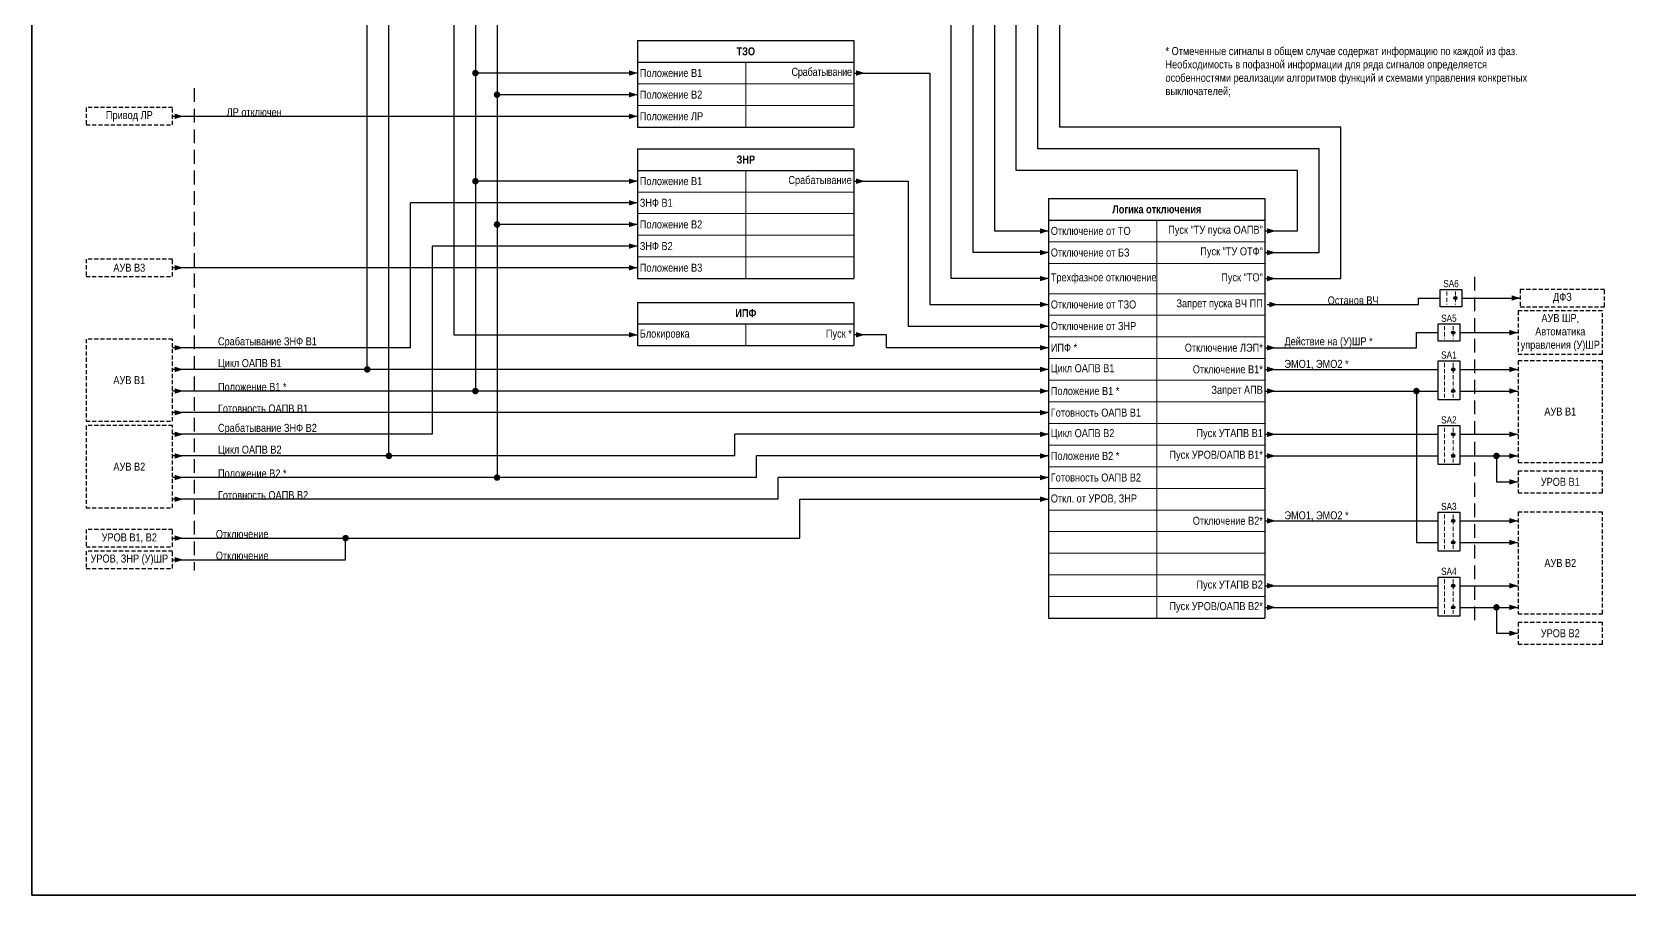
# Model space of a CAD drawing. Header units: millimetres. Extents: x -14593 to 14732, y -17400 to 5232.
# Drawn here: x 4995 to 5733, y -12950 to -12551 of the extents above; entities that cross this region are included whole.
import ezdxf
from ezdxf.enums import TextEntityAlignment as Align

# ---------------------------------------------------------------- set-up
doc = ezdxf.new("R2010")
doc.units = ezdxf.units.MM
doc.linetypes.add('штриховая2', pattern=[9.525, 6.35, -3.175])
for name, color, linetype, lineweight in [('Основная', 7, 'Continuous', 30), ('Отключение_включение', 1, 'Continuous', 30), ('Цепи внешние', 84, 'Continuous', 30), ('Цепи внутренние', 5, 'Continuous', 30), ('Штриховая', 7, 'штриховая2', 20)]:
    doc.layers.add(name, color=color, linetype=linetype, lineweight=lineweight)
doc.layers.add('Рамка', color=8, linetype='Continuous', lineweight=35, plot=False)
doc.styles.add('Narrow', font='ARIALN.TTF')
doc.styles.add('Табл дан', font='ARIALN.TTF')
doc.styles.add('Табл загол', font='ARIALNB.TTF')

# ---------------------------------------------------------------- blocks, each defined once
blk = doc.blocks.new('*T455')
at = {"layer": 'Основная', "color": 0, "linetype": 'ByBlock', "lineweight": -2, "transparency": 16777216}
for p, q in [((0, 0), (100, 0)), ((0, 0), (0, -10)), ((100, 0), (100, -10))]:
    blk.add_line(p, q, dxfattribs=at)
at = {"layer": 'Основная', "color": 0, "linetype": 'ByBlock', "lineweight": 30, "transparency": 16777216}
for p, q in [((0, -10), (100, -10)), ((0, -10), (0, -194)), ((100, -10), (100, -194)), ((0, -194), (100, -194))]:
    blk.add_line(p, q, dxfattribs=at)
at = {"layer": 'Основная', "color": 0, "linetype": 'ByBlock', "lineweight": 18, "transparency": 16777216}
for p, q in [((50, -10), (50, -194)), ((0, -20), (100, -20)), ((0, -30), (100, -30)), ((0, -44), (100, -44)), ((0, -54), (100, -54)), ((0, -64), (100, -64)), ((0, -74), (100, -74)), ((0, -84), (100, -84)), ((0, -94), (100, -94)), ((0, -104), (100, -104)), ((0, -114), (100, -114)), ((0, -124), (100, -124)), ((0, -134), (100, -134)), ((0, -144), (100, -144)), ((0, -154), (100, -154)), ((0, -164), (100, -164)), ((0, -174), (100, -174)), ((0, -184), (100, -184))]:
    blk.add_line(p, q, dxfattribs=at)
at = {"layer": 'Основная', "color": 0, "transparency": 16777216, "char_height": 3.7}
for s, insert, width, attachment_point, style in [('{\\C256;Логика отключения}', (50, -5), 97, 5, 'Табл загол'), ('Отключение от ТО', (1, -15), 48, 4, 'Табл дан'), ('Пуск "ТУ пуска ОАПВ"', (99, -15), 48, 6, 'Табл дан'), ('{\\C256;Отключение от БЗ}', (1, -25), 48, 4, 'Табл дан'), ('Пуск "ТУ ОТФ"', (99, -25), 48, 6, 'Табл дан'), ('Трехфазное отключение', (1, -37), 48, 4, 'Табл дан'), ('Пуск "ТО"', (99, -37), 48, 6, 'Табл дан'), ('Отключение от ТЗО', (1, -49), 48, 4, 'Табл дан'), ('Запрет пуска ВЧ ПП', (99, -49), 48, 6, 'Табл дан'), ('Отключение от ЗНР', (1, -59), 48, 4, 'Табл дан'), ('ИПФ *', (1, -69), 48, 4, 'Табл дан'), ('Отключение ЛЭП*', (99, -69), 48, 6, 'Табл дан'), ('\\A1;Цикл ОАПВ В1', (1, -79), 48, 4, 'Табл дан'), ('Отключение В1*', (99, -79), 48, 6, 'Табл дан'), ('\\A1;Положение В1 *', (1, -89), 48, 4, 'Табл дан'), ('Запрет АПВ', (99, -89), 48, 6, 'Табл дан'), ('Готовность ОАПВ{\\C256; В}1', (1, -99), 48, 4, 'Табл дан'), ('\\A1;Цикл ОАПВ В2', (1, -109), 48, 4, 'Табл дан'), ('Пуск УТАПВ В1', (99, -109), 48, 6, 'Табл дан'), ('\\A1;Положение В2 *', (1, -119), 48, 4, 'Табл дан'), ('Пуск УРОВ/ОАПВ В1*', (99, -119), 48, 6, 'Табл дан'), ('Готовность ОАПВ{\\C256; В}2', (1, -129), 48, 4, 'Табл дан'), ('Откл. от УРОВ, ЗНР', (1, -139), 48, 4, 'Табл дан'), ('Отключение В2*', (99, -149), 48, 6, 'Табл дан'), ('Пуск УТАПВ В2', (99, -179), 48, 6, 'Табл дан'), ('Пуск УРОВ/ОАПВ В2*', (99, -189), 48, 6, 'Табл дан')]:
    blk.add_mtext(s, dxfattribs=dict(at, insert=insert, width=width, attachment_point=attachment_point, style=style))
blk = doc.blocks.new('*T456')
at = {"layer": 'Основная', "color": 0, "linetype": 'ByBlock', "lineweight": -2, "transparency": 16777216}
for p, q in [((0, 0), (100, 0)), ((0, 0), (0, -10)), ((100, 0), (100, -10))]:
    blk.add_line(p, q, dxfattribs=at)
at = {"layer": 'Основная', "color": 0, "linetype": 'ByBlock', "lineweight": 30, "transparency": 16777216}
for p, q in [((0, -10), (100, -10)), ((0, -10), (0, -60)), ((100, -10), (100, -60)), ((0, -60), (100, -60))]:
    blk.add_line(p, q, dxfattribs=at)
at = {"layer": 'Основная', "color": 0, "linetype": 'ByBlock', "lineweight": 18, "transparency": 16777216}
for p, q in [((50, -10), (50, -60)), ((0, -20), (100, -20)), ((0, -30), (100, -30)), ((0, -40), (100, -40)), ((0, -50), (100, -50))]:
    blk.add_line(p, q, dxfattribs=at)
at = {"layer": 'Основная', "color": 0, "transparency": 16777216, "char_height": 3.7}
for s, insert, width, attachment_point, style in [('{\\C256;ЗНР}', (50, -5), 97, 5, 'Табл загол'), ('\\A1;Положение В1', (1, -15), 48, 4, 'Табл дан'), ('Срабатывание', (99, -15), 48, 6, 'Табл дан'), ('ЗНФ В1', (1, -25), 48, 4, 'Табл дан'), ('\\A1;Положение В2', (1, -35), 48, 4, 'Табл дан'), ('ЗНФ В2', (1, -45), 48, 4, 'Табл дан'), ('\\A1;Положение В3', (1, -55), 48, 4, 'Табл дан')]:
    blk.add_mtext(s, dxfattribs=dict(at, insert=insert, width=width, attachment_point=attachment_point, style=style))
blk = doc.blocks.new('*T457')
at = {"layer": 'Основная', "color": 0, "linetype": 'ByBlock', "lineweight": -2, "transparency": 16777216}
for p, q in [((0, 0), (100, 0)), ((0, 0), (0, -10)), ((100, 0), (100, -10))]:
    blk.add_line(p, q, dxfattribs=at)
at = {"layer": 'Основная', "color": 0, "linetype": 'ByBlock', "lineweight": 30, "transparency": 16777216}
for p, q in [((0, -10), (100, -10)), ((0, -10), (0, -20)), ((100, -10), (100, -20)), ((0, -20), (100, -20))]:
    blk.add_line(p, q, dxfattribs=at)
at = {"layer": 'Основная', "color": 0, "linetype": 'ByBlock', "lineweight": 18, "transparency": 16777216}
blk.add_line((50, -10), (50, -20), dxfattribs=at)
at = {"layer": 'Основная', "color": 0, "transparency": 16777216, "char_height": 3.7}
for s, insert, width, attachment_point, style in [('ИПФ', (50, -5), 97, 5, 'Табл загол'), ('Блокировка', (1, -15), 48, 4, 'Табл дан'), ('Пуск *', (99, -15), 48, 6, 'Табл дан')]:
    blk.add_mtext(s, dxfattribs=dict(at, insert=insert, width=width, attachment_point=attachment_point, style=style))
blk = doc.blocks.new('Point')
at = {"layer": 'Основная', "color": 0, "const_width": 1.5}
blk.add_lwpolyline([(-0.75, 0, 1), (0.75, 0, 1)], format="xyb", close=True, dxfattribs=at)
blk = doc.blocks.new('*T459')
at = {"layer": 'Основная', "color": 0, "linetype": 'ByBlock', "lineweight": -2, "transparency": 16777216}
for p, q in [((0, 0), (100, 0)), ((0, 0), (0, -10)), ((100, 0), (100, -10))]:
    blk.add_line(p, q, dxfattribs=at)
at = {"layer": 'Основная', "color": 0, "linetype": 'ByBlock', "lineweight": 30, "transparency": 16777216}
for p, q in [((0, -10), (100, -10)), ((0, -10), (0, -40)), ((100, -10), (100, -40)), ((0, -40), (100, -40))]:
    blk.add_line(p, q, dxfattribs=at)
at = {"layer": 'Основная', "color": 0, "linetype": 'ByBlock', "lineweight": 18, "transparency": 16777216}
for p, q in [((50, -10), (50, -40)), ((0, -20), (100, -20)), ((0, -30), (100, -30))]:
    blk.add_line(p, q, dxfattribs=at)
at = {"layer": 'Основная', "color": 0, "transparency": 16777216, "char_height": 3.7}
for s, insert, width, attachment_point, style in [('{\\C256;ТЗО}', (50, -5), 97, 5, 'Табл загол'), ('Положение В1', (1, -15), 48, 4, 'Табл дан'), ('{\\T0.95;Срабатывание   }', (99, -15), 48, 6, 'Табл дан'), ('Положение В2', (1, -25), 48, 4, 'Табл дан'), ('Положение ЛР', (1, -35), 48, 4, 'Табл дан')]:
    blk.add_mtext(s, dxfattribs=dict(at, insert=insert, width=width, attachment_point=attachment_point, style=style))

msp = doc.modelspace()

# ---------------------------------------------------------------- hatches: boundary and pattern name
at = {"lineweight": 25, "ltscale": 0.25}
h = msp.add_hatch(color=256, dxfattribs=at)
edge = h.paths.add_edge_path()
edge.add_arc((5653, -12674), 0.75, 0, 360)
h = msp.add_hatch(color=256, dxfattribs=at)
edge = h.paths.add_edge_path()
edge.add_arc((5652, -12690), 0.75, 0, 360)
h = msp.add_hatch(color=256, dxfattribs=at)
edge = h.paths.add_edge_path()
edge.add_arc((5652, -12707), 0.75, 0, 360)
h = msp.add_hatch(color=256, dxfattribs=at)
edge = h.paths.add_edge_path()
edge.add_arc((5652, -12717), 0.75, 0, 360)
h = msp.add_hatch(color=256, dxfattribs=at)
edge = h.paths.add_edge_path()
edge.add_arc((5652, -12737), 0.75, 0, 360)
h = msp.add_hatch(color=256, dxfattribs=at)
edge = h.paths.add_edge_path()
edge.add_arc((5652, -12747), 0.75, 0, 360)
h = msp.add_hatch(color=256, dxfattribs=at)
edge = h.paths.add_edge_path()
edge.add_arc((5652, -12777), 0.75, 0, 360)
h = msp.add_hatch(color=256, dxfattribs=at)
edge = h.paths.add_edge_path()
edge.add_arc((5652, -12787), 0.75, 0, 360)
h = msp.add_hatch(color=256, dxfattribs=at)
edge = h.paths.add_edge_path()
edge.add_arc((5652, -12807), 0.75, 0, 360)
h = msp.add_hatch(color=256, dxfattribs=at)
edge = h.paths.add_edge_path()
edge.add_arc((5652, -12817), 0.75, 0, 360)

# ---------------------------------------------------------------- linework, layer by layer
for centre in [(5653, -12674), (5652, -12690), (5652, -12707), (5652, -12717), (5652, -12737), (5652, -12747), (5652, -12777), (5652, -12787), (5652, -12807), (5652, -12817)]:
    msp.add_circle(centre, 0.75, dxfattribs=at)
at = {"layer": 'Основная'}
for points in [[(5646, -12670), (5656, -12670), (5656, -12678), (5646, -12678)], [(5645, -12686), (5655, -12686), (5655, -12694), (5645, -12694)], [(5645, -12703), (5655, -12703), (5655, -12721), (5645, -12721)], [(5645, -12733), (5655, -12733), (5655, -12751), (5645, -12751)], [(5645, -12773), (5655, -12773), (5655, -12791), (5645, -12791)], [(5645, -12803), (5655, -12803), (5655, -12821), (5645, -12821)]]:
    msp.add_lwpolyline(points, close=True, dxfattribs=at)
at = {"layer": 'Отключение_включение', "ltscale": 0.3}
for points in [[(5470, -12170), (5470, -12595)], [(5440, -12240), (5440, -12643)], [(5430, -12280), (5430, -12653)], [(5420, -12665), (5420, -12290)], [(5375, -12570), (5410, -12570)], [(5600, -12595), (5470, -12595)], [(5600, -12665), (5600, -12595)], [(5375, -12620), (5400, -12620)], [(5440, -12643), (5465, -12643)], [(5465, -12653), (5430, -12653)], [(5465, -12665), (5420, -12665)], [(5565, -12665), (5600, -12665)], [(5655, -12690), (5682, -12690)], [(5565, -12707), (5645, -12707)], [(5655, -12707), (5682, -12707)], [(5350, -12767), (5465, -12767)], [(5655, -12777), (5682, -12777)]]:
    msp.add_lwpolyline(points, dxfattribs=at)
for points in [[(5380, -12570, 0, 2.5, 0), (5376, -12570, 0, 0, 0)], [(5380, -12620, 0, 2.5, 0), (5376, -12620, 0, 0, 0)], [(5465, -12643, 0, 2.5, 0), (5461, -12643, 0, 0, 0)], [(5465, -12653, 0, 2.5, 0), (5461, -12653, 0, 0, 0)], [(5465, -12665, 0, 2.5, 0), (5461, -12665, 0, 0, 0)], [(5570, -12665, 0, 2.5, 0), (5566, -12665, 0, 0, 0)], [(5465, -12677, 0, 2.5, 0), (5461, -12677, 0, 0, 0)], [(5465, -12687, 0, 2.5, 0), (5461, -12687, 0, 0, 0)], [(5682, -12690, 0, 2.5, 0), (5678, -12690, 0, 0, 0)], [(5570, -12697, 0, 2.5, 0), (5566, -12697, 0, 0, 0)], [(5570, -12707, 0, 2.5, 0), (5566, -12707, 0, 0, 0)], [(5682, -12707, 0, 2.5, 0), (5678, -12707, 0, 0, 0)], [(5465, -12767, 0, 2.5, 0), (5461, -12767, 0, 0, 0)], [(5570, -12777, 0, 2.5, 0), (5566, -12777, 0, 0, 0)], [(5682, -12777, 0, 2.5, 0), (5678, -12777, 0, 0, 0)], [(5065, -12785, 0, 2.5, 0), (5061, -12785, 0, 0, 0)], [(5065, -12795, 0, 2.5, 0), (5061, -12795, 0, 0, 0)]]:
    msp.add_lwpolyline(points, format="xyseb", dxfattribs=at)
at = {"layer": 'Отключение_включение'}
for points in [[(5410, -12570), (5410, -12677)], [(5400, -12620), (5400, -12687)], [(5410, -12677), (5465, -12677)], [(5400, -12687), (5465, -12687)], [(5635, -12697), (5635, -12690)], [(5635, -12690), (5645, -12690)], [(5565, -12697), (5635, -12697)], [(5350, -12785), (5350, -12767)], [(5565, -12777), (5645, -12777)], [(5060, -12785), (5350, -12785)], [(5060, -12795), (5140, -12795), (5140, -12785)]]:
    msp.add_lwpolyline(points, dxfattribs=at)
at = {"layer": 'Рамка', "color": 1}
msp.add_lwpolyline([(4995, -11924), (5801, -11924), (5801, -12950), (4995, -12950)], close=True, dxfattribs=at)
at = {"layer": 'Цепи внешние', "ltscale": 0.3}
for points in [[(5200, -12320), (5200, -12717)], [(5210, -12330), (5210, -12757)], [(5275, -12570), (5200, -12570)], [(5275, -12580), (5210, -12580)], [(5275, -12620), (5200, -12620)], [(5275, -12630), (5170, -12630)], [(5275, -12640), (5210, -12640)], [(5275, -12650), (5180, -12650)], [(5275, -12660), (5060, -12660)], [(5656, -12674), (5683, -12674)], [(5170, -12697), (5060, -12697)], [(5465, -12707), (5060, -12707)], [(5465, -12717), (5060, -12717)], [(5565, -12717), (5645, -12717)], [(5655, -12717), (5682, -12717)], [(5320, -12727), (5060, -12727)], [(5465, -12727), (5320, -12727)], [(5180, -12737), (5060, -12737)], [(5465, -12737), (5320, -12737)], [(5565, -12737), (5645, -12737)], [(5655, -12737), (5682, -12737)], [(5320, -12747), (5060, -12747)], [(5465, -12747), (5330, -12747)], [(5565, -12747), (5645, -12747)], [(5655, -12747), (5682, -12747)], [(5330, -12757), (5060, -12757)], [(5465, -12757), (5340, -12757)], [(5340, -12767), (5060, -12767)], [(5655, -12787), (5682, -12787)], [(5655, -12807), (5682, -12807)], [(5655, -12817), (5682, -12817)]]:
    msp.add_lwpolyline(points, dxfattribs=at)
at = {"layer": 'Цепи внешние'}
for points in [[(5150, -12707), (5150, -12410)], [(5160, -12747), (5160, -12420)], [(5060, -12590), (5275, -12590)], [(5170, -12697), (5170, -12630)], [(5180, -12650), (5180, -12737)], [(5636, -12674), (5646, -12674)], [(5636, -12677), (5636, -12674)], [(5566, -12677), (5636, -12677)], [(5635, -12717), (5635, -12787)], [(5320, -12747), (5320, -12737)], [(5330, -12757), (5330, -12747)], [(5672, -12747), (5672, -12759)], [(5340, -12767), (5340, -12757)], [(5672, -12759), (5682, -12759)], [(5635, -12787), (5645, -12787)], [(5565, -12807), (5645, -12807)], [(5565, -12817), (5645, -12817)], [(5672, -12817), (5672, -12829)], [(5672, -12829), (5682, -12829)]]:
    msp.add_lwpolyline(points, dxfattribs=at)
at = {"layer": 'Цепи внешние', "ltscale": 0.3}
for points in [[(5275, -12570, 0, 2.5, 0), (5271, -12570, 0, 0, 0)], [(5275, -12580, 0, 2.5, 0), (5271, -12580, 0, 0, 0)], [(5065, -12590, 0, 2.5, 0), (5061, -12590, 0, 0, 0)], [(5275, -12590, 0, 2.5, 0), (5271, -12590, 0, 0, 0)], [(5275, -12620, 0, 2.5, 0), (5271, -12620, 0, 0, 0)], [(5275, -12630, 0, 2.5, 0), (5271, -12630, 0, 0, 0)], [(5275, -12640, 0, 2.5, 0), (5271, -12640, 0, 0, 0)], [(5275, -12650, 0, 2.5, 0), (5271, -12650, 0, 0, 0)], [(5065, -12660, 0, 2.5, 0), (5061, -12660, 0, 0, 0)], [(5275, -12660, 0, 2.5, 0), (5271, -12660, 0, 0, 0)], [(5571, -12677, 0, 2.5, 0), (5567, -12677, 0, 0, 0)], [(5683, -12674, 0, 2.5, 0), (5679, -12674, 0, 0, 0)], [(5065, -12697, 0, 2.5, 0), (5061, -12697, 0, 0, 0)], [(5065, -12707, 0, 2.5, 0), (5061, -12707, 0, 0, 0)], [(5465, -12707, 0, 2.5, 0), (5461, -12707, 0, 0, 0)], [(5065, -12717, 0, 2.5, 0), (5061, -12717, 0, 0, 0)], [(5465, -12717, 0, 2.5, 0), (5461, -12717, 0, 0, 0)], [(5570, -12717, 0, 2.5, 0), (5566, -12717, 0, 0, 0)], [(5682, -12717, 0, 2.5, 0), (5678, -12717, 0, 0, 0)], [(5065, -12727, 0, 2.5, 0), (5061, -12727, 0, 0, 0)], [(5465, -12727, 0, 2.5, 0), (5461, -12727, 0, 0, 0)], [(5065, -12737, 0, 2.5, 0), (5061, -12737, 0, 0, 0)], [(5465, -12737, 0, 2.5, 0), (5461, -12737, 0, 0, 0)], [(5570, -12737, 0, 2.5, 0), (5566, -12737, 0, 0, 0)], [(5682, -12737, 0, 2.5, 0), (5678, -12737, 0, 0, 0)], [(5065, -12747, 0, 2.5, 0), (5061, -12747, 0, 0, 0)], [(5465, -12747, 0, 2.5, 0), (5461, -12747, 0, 0, 0)], [(5570, -12747, 0, 2.5, 0), (5566, -12747, 0, 0, 0)], [(5682, -12747, 0, 2.5, 0), (5678, -12747, 0, 0, 0)], [(5065, -12757, 0, 2.5, 0), (5061, -12757, 0, 0, 0)], [(5465, -12757, 0, 2.5, 0), (5461, -12757, 0, 0, 0)], [(5682, -12759, 0, 2.5, 0), (5678, -12759, 0, 0, 0)], [(5065, -12767, 0, 2.5, 0), (5061, -12767, 0, 0, 0)], [(5682, -12787, 0, 2.5, 0), (5678, -12787, 0, 0, 0)], [(5570, -12807, 0, 2.5, 0), (5566, -12807, 0, 0, 0)], [(5682, -12807, 0, 2.5, 0), (5678, -12807, 0, 0, 0)], [(5570, -12817, 0, 2.5, 0), (5566, -12817, 0, 0, 0)], [(5682, -12817, 0, 2.5, 0), (5678, -12817, 0, 0, 0)], [(5682, -12829, 0, 2.5, 0), (5678, -12829, 0, 0, 0)]]:
    msp.add_lwpolyline(points, format="xyseb", dxfattribs=at)
at = {"layer": 'Цепи внешние', "linetype": 'штриховая2', "ltscale": 0.3}
for points in [[(5060, -12586), (5020, -12586), (5020, -12594), (5060, -12594)], [(5060, -12656), (5020, -12656), (5020, -12664), (5060, -12664)], [(5722, -12670), (5683, -12670), (5683, -12678), (5722, -12678)], [(5721, -12680), (5682, -12680), (5682, -12700), (5721, -12700)], [(5060, -12693), (5020, -12693), (5020, -12731), (5060, -12731)], [(5721, -12703), (5682, -12703), (5682, -12750), (5721, -12750)], [(5060, -12733), (5020, -12733), (5020, -12771), (5060, -12771)], [(5721, -12754), (5682, -12754), (5682, -12764), (5721, -12764)], [(5721, -12773), (5682, -12773), (5682, -12820), (5721, -12820)], [(5060, -12781), (5020, -12781), (5020, -12789), (5060, -12789)], [(5060, -12791), (5020, -12791), (5020, -12799), (5060, -12799)], [(5721, -12824), (5682, -12824), (5682, -12834), (5721, -12834)]]:
    msp.add_lwpolyline(points, close=True, dxfattribs=at)
at = {"layer": 'Цепи внутренние', "ltscale": 0.3}
for points in [[(5460, -12605), (5460, -12180)], [(5450, -12615), (5450, -12190)], [(5565, -12643), (5580, -12643)], [(5565, -12653), (5590, -12653)], [(5390, -12691), (5375, -12691)], [(5465, -12697), (5390, -12697)]]:
    msp.add_lwpolyline(points, dxfattribs=at)
at = {"layer": 'Цепи внутренние'}
for points in [[(5190, -12314), (5190, -12691)], [(5590, -12605), (5460, -12605)], [(5590, -12653), (5590, -12605)], [(5580, -12615), (5450, -12615)], [(5580, -12643), (5580, -12615)], [(5190, -12691), (5275, -12691)], [(5390, -12697), (5390, -12691)]]:
    msp.add_lwpolyline(points, dxfattribs=at)
at = {"layer": 'Цепи внутренние', "linetype": 'штриховая2'}
for points in [[(5070, -12577), (5070, -12800)], [(5662, -12823), (5662, -12664)]]:
    msp.add_lwpolyline(points, dxfattribs=at)
at = {"layer": 'Цепи внутренние', "ltscale": 0.3}
for points in [[(5570, -12643, 0, 2.5, 0), (5566, -12643, 0, 0, 0)], [(5570, -12653, 0, 2.5, 0), (5566, -12653, 0, 0, 0)], [(5275, -12691, 0, 2.5, 0), (5271, -12691, 0, 0, 0)], [(5380, -12691, 0, 2.5, 0), (5376, -12691, 0, 0, 0)], [(5465, -12697, 0, 2.5, 0), (5461, -12697, 0, 0, 0)]]:
    msp.add_lwpolyline(points, format="xyseb", dxfattribs=at)
at = {"layer": 'Штриховая', "ltscale": 0.3}
for p, q in [((5649, -12671), (5649, -12677)), ((5653, -12671), (5653, -12677)), ((5648, -12687), (5648, -12693)), ((5652, -12687), (5652, -12693)), ((5648, -12704), (5648, -12720)), ((5652, -12704), (5652, -12720)), ((5648, -12734), (5648, -12750)), ((5652, -12734), (5652, -12750)), ((5648, -12774), (5648, -12790)), ((5652, -12774), (5652, -12790)), ((5648, -12804), (5648, -12820)), ((5652, -12804), (5652, -12820))]:
    msp.add_line(p, q, dxfattribs=at)

# ---------------------------------------------------------------- block references
for name, p in [('*T459', (5275, -12555)), ('*T456', (5275, -12605)), ('*T455', (5465, -12628)), ('*T457', (5275, -12676))]:
    msp.add_blockref(name, p)
at = {"layer": 'Отключение_включение'}
msp.add_blockref('Point', (5140, -12785), dxfattribs=at)
at = {"layer": 'Цепи внешние'}
for p in [(5200, -12570), (5210, -12580), (5200, -12620), (5210, -12640), (5150, -12707), (5200, -12717), (5635, -12717), (5160, -12747), (5672, -12747), (5210, -12757), (5672, -12817)]:
    msp.add_blockref('Point', p, dxfattribs=at)

# ---------------------------------------------------------------- texts
at = {"layer": 'Основная', "style": 'Narrow'}
for s, p in [('SA6', (5651, -12669)), ('SA5', (5650, -12685)), ('SA1', (5650, -12702)), ('SA2', (5650, -12732)), ('SA3', (5650, -12772)), ('SA4', (5650, -12802))]:
    msp.add_text(s, height=3.3, dxfattribs=at).set_placement(p, align=Align.CENTER)
at = {"layer": 'Основная', "char_height": 3.7, "style": 'Narrow'}
for s, insert, width, attachment_point in [('* Отмеченные сигналы в общем случае содержат информацию по каждой из фаз. Необходимость в пофазной информации для ряда сигналов определяется особенностями реализации алгоритмов функций и схемами управления конкретных выключателей;', (5519, -12558), 178, 1), ('Привод ЛР', (5040, -12590), 40, 5), ('ЛР отключен', (5085, -12590), 65, 7), ('АУВ В3', (5040, -12660), 40, 5), ('Останов ВЧ', (5594, -12677), 62, 7), ('ДФЗ', (5702.5, -12674), 39, 5), ('АУВ ШР, Автоматика управления (У)ШР', (5701.5, -12690), 39, 5), ('{\\C0;Срабатывание ЗНФ} В1', (5081, -12697), 65, 7), ('Действие на (У)ШР *', (5574, -12697), 62, 7), ('Цикл ОАПВ В1', (5081, -12707), 65, 7), ('ЭМО1, ЭМО2 *', (5574, -12707), 69, 7), ('АУВ В1', (5040, -12712), 40, 5), ('Положение В1 *', (5081, -12717), 65, 7), ('{\\C0;Готовность ОАПВ} В1', (5081, -12727), 65, 7), ('АУВ В1', (5701.5, -12726.5), 39, 5), ('{\\C0;Срабатывание ЗНФ }В2', (5081, -12737), 65, 7), ('Цикл ОАПВ В2', (5081, -12747), 65, 7), ('АУВ В2', (5040, -12752), 40, 5), ('Положение В2 *', (5081, -12757), 65, 7), ('УРОВ В1', (5701.5, -12759), 39, 5), ('{\\C0;Готовность ОАПВ} В2 ', (5081, -12767), 65, 7), ('ЭМО1, ЭМО2 *', (5574, -12777), 69, 7), ('УРОВ В1, В2', (5040, -12785), 40, 5), ('Отключение', (5080, -12785), 65, 7), ('УРОВ, ЗНР (У)ШР', (5040, -12795), 40, 5), ('\\pt33.3;Отключение', (5080, -12795), 65, 7), ('АУВ В2', (5701.5, -12796.5), 39, 5), ('УРОВ В2', (5701.5, -12829), 39, 5)]:
    msp.add_mtext(s, dxfattribs=dict(at, insert=insert, width=width, attachment_point=attachment_point))

doc.saveas('drawing.dxf')
